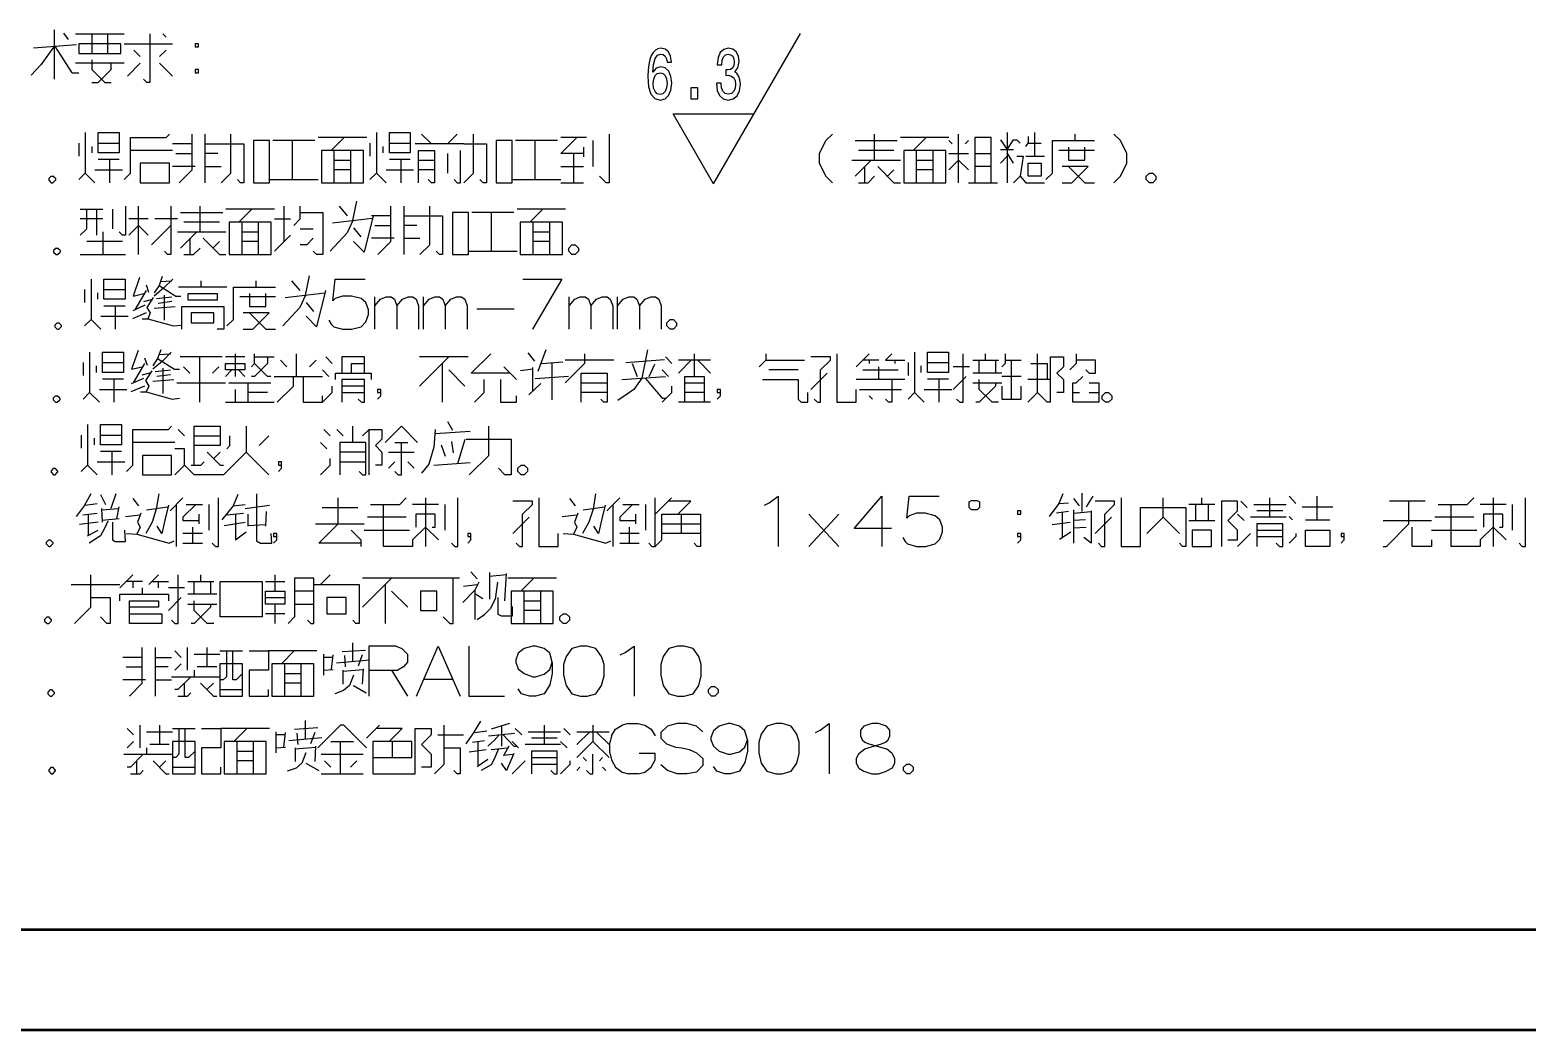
# Model space of a CAD drawing. Extents: x 0 to 1189, y 0 to 841.
# Drawn here: x 77.5 to 226.8, y 0 to 99.8 of the extents above; entities that cross this region are included whole.
import ezdxf

# ---------------------------------------------------------------- set-up
doc = ezdxf.new("R2010")
doc.units = 0

msp = doc.modelspace()

# ---------------------------------------------------------------- linework, layer by layer
at = {"color": 7, "lineweight": 25}
for p, q in [((145.69, 84.4), (154.35, 99.4)), ((145.69, 84.4), (141.65, 91.4)), ((141.65, 91.4), (149.74, 91.4))]:
    msp.add_line(p, q, dxfattribs=at)
at = {"color": 7, "lineweight": 50}
for p, q in [((1179, 10), (30, 10)), ((1189, 0), (0, 0))]:
    msp.add_line(p, q, dxfattribs=at)
at = {"color": 7, "lineweight": 25}
for points in [[(79.97, 94.85), (79.97, 97.27), (79.97, 99.77)], [(80.86, 99.44), (81.34, 98.8)], [(82.07, 99.36), (86.9, 99.36)], [(83.68, 99.36), (83.68, 97.43)], [(85.29, 97.43), (85.29, 99.36)], [(89.49, 99.36), (89.49, 94.52), (89.16, 94.52), (88.84, 94.85)], [(91.1, 99.04), (90.78, 99.36)], [(77.87, 97.99), (82.15, 98.31)], [(79.89, 98.07), (78.6, 96.3)], [(81.74, 95.49), (80.05, 98.07)], [(86.9, 98.39), (91.74, 98.39)], [(88.52, 97.1), (87.87, 97.75)], [(91.1, 97.75), (90.45, 97.1)], [(78.6, 96.3), (77.63, 95.25)], [(86.9, 96.46), (82.07, 96.46)], [(83.68, 96.78), (83.68, 95.81), (84.97, 94.52), (85.61, 94.52)], [(83.68, 94.52), (84.32, 94.52), (85.61, 95.81), (85.61, 96.46)], [(87.23, 95.17), (88.52, 96.46)], [(90.45, 96.46), (91.74, 95.17)], [(81.74, 95.49), (82.39, 95.49)], [(82.39, 88.48), (82.39, 87.18)], [(83.03, 89.52), (83.03, 85.49), (84, 84.52)], [(83.68, 88.15), (83.68, 87.51)], [(84.32, 88.48), (86.42, 88.48)], [(86.9, 84.85), (87.55, 85.49), (87.55, 89.04), (91.1, 89.04), (91.42, 89.36)], [(93.68, 88.39), (91.74, 88.39)], [(92.39, 84.52), (93.68, 85.81), (93.68, 89.36)], [(94.97, 89.36), (94.97, 84.52)], [(94.97, 88.39), (96.58, 88.39)], [(96.58, 84.52), (97.55, 85.49), (97.55, 89.36)], [(96.58, 88.39), (98.84, 88.39), (98.84, 84.52), (98.52, 84.52), (98.2, 84.85)], [(105.94, 88.72), (101.74, 88.72)], [(103.68, 88.72), (103.68, 84.85)], [(111.1, 89.04), (106.26, 89.04)], [(107.55, 87.75), (108.84, 89.04)], [(111.42, 88.48), (111.42, 87.18)], [(112.07, 89.52), (112.07, 85.49), (113.03, 84.52)], [(112.71, 88.15), (112.71, 87.51)], [(113.36, 88.48), (115.45, 88.48)], [(120.78, 88.39), (115.94, 88.39)], [(116.58, 89.36), (117.55, 88.39)], [(120.13, 89.36), (119.16, 88.39)], [(120.78, 84.52), (121.74, 85.49), (121.74, 89.36)], [(120.78, 88.39), (123.03, 88.39), (123.03, 84.52), (122.71, 84.52), (122.39, 84.85)], [(130.13, 88.72), (125.94, 88.72)], [(127.87, 88.72), (127.87, 84.85)], [(132.71, 87.43), (130.45, 87.43), (132.07, 89.04)], [(133.03, 89.04), (130.45, 89.04)], [(133.68, 86.14), (133.68, 88.72)], [(135.29, 89.36), (135.29, 84.52), (134.97, 84.52), (134.32, 85.17)], [(157.55, 84.52), (156.9, 85.17), (156.26, 86.46), (156.26, 87.43), (156.9, 88.72), (157.55, 89.36)], [(159.81, 88.72), (164, 88.72)], [(161.74, 86.78), (161.74, 89.36)], [(169.16, 89.04), (164.32, 89.04)], [(165.61, 87.75), (166.9, 89.04)], [(169.49, 88.39), (169.16, 88.72)], [(170.13, 84.52), (170.13, 89.36)], [(170.78, 88.39), (171.1, 88.72)], [(173.36, 84.52), (173.36, 89.04), (171.74, 89.04), (171.74, 84.52)], [(174.32, 88.8), (174.97, 87.83), (175.61, 88.8), (175.94, 88.8), (176.26, 88.48)], [(174.97, 89.52), (174.97, 84.52)], [(176.82, 88.15), (177.07, 88.48)], [(177.07, 89.12), (177.07, 88.48), (178.36, 88.48)], [(177.71, 89.52), (177.71, 87.18)], [(178.84, 84.85), (179.49, 85.49), (179.49, 88.72), (183.68, 88.72)], [(181.74, 88.72), (181.74, 89.36)], [(185.61, 84.52), (186.26, 85.17), (186.9, 86.46), (186.9, 87.43), (186.26, 88.72), (185.61, 89.36)], [(84.32, 86.86), (86.42, 86.86)], [(85.45, 86.86), (85.45, 84.52)], [(91.74, 87.75), (87.55, 87.75)], [(92.07, 87.43), (93.68, 87.43)], [(96.26, 87.43), (94.97, 87.43)], [(107.87, 84.52), (107.87, 87.75)], [(107.87, 86.78), (109.49, 86.78)], [(109.49, 87.75), (109.49, 84.52)], [(113.36, 86.86), (115.45, 86.86)], [(114.49, 86.86), (114.49, 84.52)], [(116.26, 84.52), (116.26, 87.75), (117.87, 87.75), (117.87, 84.52), (117.55, 84.52), (117.23, 84.85)], [(116.26, 86.78), (117.87, 86.78)], [(119.16, 87.43), (119.16, 85.49)], [(119.81, 84.85), (120.13, 84.52), (120.45, 84.52), (120.45, 87.75)], [(131.74, 84.52), (131.74, 87.43)], [(132.71, 88.07), (132.71, 87.1)], [(159.49, 86.78), (164.32, 86.78)], [(161.42, 86.78), (159.81, 85.17)], [(163.68, 87.75), (160.13, 87.75)], [(165.94, 84.52), (165.94, 87.75)], [(165.94, 86.78), (167.55, 86.78)], [(167.55, 87.75), (167.55, 84.52)], [(169.16, 87.43), (171.1, 87.43)], [(171.1, 85.81), (170.13, 86.78), (169.16, 85.81)], [(171.74, 87.43), (173.36, 87.43)], [(174.32, 87.83), (174.97, 87.83), (175.61, 87.83)], [(174.32, 86.46), (174.97, 87.18)], [(175.61, 86.46), (174.97, 87.51)], [(175.94, 87.18), (176.58, 87.18), (176.26, 85.17), (176.82, 84.52), (178.68, 84.52)], [(176.82, 87.18), (178.68, 87.18)], [(183.68, 87.75), (180.13, 87.75)], [(181.1, 88.07), (181.1, 86.78), (182.71, 86.78), (182.71, 88.07)], [(79.65, 85.17), (79.4, 84.93)], [(79.65, 85.17), (79.81, 85.17)], [(80.05, 84.93), (79.81, 85.17)], [(83.03, 85.49), (82.39, 84.85)], [(84, 85.81), (86.74, 85.81)], [(94, 86.14), (91.74, 86.14)], [(94.97, 86.14), (96.58, 86.14)], [(109.49, 85.81), (107.87, 85.81)], [(112.07, 85.49), (111.42, 84.85)], [(113.03, 85.81), (115.78, 85.81)], [(117.87, 85.81), (116.26, 85.81)], [(130.45, 86.14), (132.71, 86.14)], [(160.13, 84.52), (161.1, 84.52), (161.74, 85.17)], [(160.78, 84.52), (160.78, 86.14)], [(162.07, 86.14), (163.68, 84.52), (164.32, 84.52)], [(163.68, 85.81), (163.03, 85.17)], [(167.55, 85.81), (165.94, 85.81)], [(173.36, 86.14), (171.74, 86.14)], [(176.26, 85.17), (175.61, 84.52)], [(180.45, 84.52), (181.42, 84.52), (183.03, 86.14), (180.45, 86.14)], [(181.1, 86.14), (182.71, 84.52), (183.68, 84.52)], [(79.4, 84.93), (79.4, 84.77)], [(79.4, 84.77), (79.65, 84.52)], [(79.65, 84.52), (79.81, 84.52)], [(79.81, 84.52), (80.05, 84.77)], [(80.05, 84.93), (80.05, 84.77)], [(101.42, 84.85), (106.26, 84.85)], [(125.61, 84.85), (130.45, 84.85)], [(130.45, 84.52), (132.71, 84.52)], [(171.1, 84.52), (174, 84.52)], [(87.06, 82.2), (87.06, 79.3), (86.74, 79.3), (86.41, 79.62)], [(88.35, 77.36), (88.35, 82.2)], [(91.57, 82.2), (91.57, 77.36), (91.25, 77.36), (90.93, 77.69)], [(94.48, 79.62), (94.48, 82.2)], [(102.86, 78.65), (102.86, 82.2)], [(103.83, 80.27), (104.48, 80.91), (104.48, 82.2)], [(108.35, 82.2), (109.16, 81.23)], [(109.72, 80.75), (110.12, 82.69)], [(112.22, 77.36), (113.51, 78.65), (113.51, 82.2)], [(114.8, 82.2), (114.8, 77.36)], [(116.41, 77.36), (117.38, 78.33), (117.38, 82.2)], [(82.54, 79.3), (83.19, 79.94), (83.19, 81.88)], [(82.54, 81.88), (84.8, 81.88)], [(84.8, 80.91), (82.54, 80.91)], [(84.16, 81.88), (84.16, 79.3)], [(85.77, 79.94), (85.77, 81.88)], [(89.32, 80.91), (87.38, 80.91)], [(92.22, 80.91), (89.96, 80.91)], [(92.54, 81.56), (96.74, 81.56)], [(101.9, 81.88), (97.06, 81.88)], [(98.35, 80.59), (99.64, 81.88)], [(101.9, 80.91), (103.51, 80.91)], [(104.48, 81.56), (106.74, 81.56), (106.74, 77.36), (106.09, 77.36), (105.77, 77.69)], [(107.7, 80.51), (111.66, 80.99)], [(109.72, 80.75), (109.16, 79.54)], [(111.74, 81.23), (110.85, 77.61), (109.8, 78.65)], [(113.51, 81.23), (111.57, 81.23)], [(114.8, 81.23), (116.41, 81.23)], [(116.41, 81.23), (118.67, 81.23), (118.67, 77.36), (118.35, 77.36), (118.03, 77.69)], [(125.77, 81.56), (121.57, 81.56)], [(123.51, 81.56), (123.51, 77.69)], [(130.93, 81.88), (126.09, 81.88)], [(127.38, 80.59), (128.67, 81.88)], [(84.8, 79.62), (84.8, 77.36)], [(87.38, 79.3), (88.35, 80.27), (89.32, 79.3)], [(89.64, 78.33), (91.57, 80.27)], [(92.22, 79.62), (97.06, 79.62)], [(94.16, 79.62), (92.54, 78.01)], [(96.41, 80.59), (92.86, 80.59)], [(98.67, 77.36), (98.67, 80.59)], [(98.67, 79.62), (100.28, 79.62)], [(100.28, 80.59), (100.28, 77.36)], [(101.9, 77.69), (103.51, 79.3)], [(104.48, 79.94), (105.77, 79.94)], [(107.46, 77.69), (109.16, 79.54)], [(109.8, 80.02), (110.53, 79.14)], [(111.9, 80.27), (113.51, 80.27)], [(116.09, 80.27), (114.8, 80.27)], [(127.7, 77.36), (127.7, 80.59)], [(127.7, 79.62), (129.32, 79.62)], [(129.32, 80.59), (129.32, 77.36)], [(80.12, 78.01), (79.88, 77.77)], [(79.88, 77.77), (79.88, 77.61)], [(80.12, 78.01), (80.28, 78.01)], [(80.53, 77.77), (80.28, 78.01)], [(80.53, 77.77), (80.53, 77.61)], [(86.74, 78.65), (83.19, 78.65)], [(92.86, 77.36), (93.83, 77.36), (94.48, 78.01)], [(93.51, 77.36), (93.51, 78.98)], [(94.8, 78.98), (96.41, 77.36), (97.06, 77.36)], [(96.41, 78.65), (95.77, 78.01)], [(100.28, 78.65), (98.67, 78.65)], [(105.77, 78.98), (105.12, 78.33), (104.48, 78.33)], [(113.83, 78.98), (111.57, 78.98)], [(114.8, 78.98), (116.41, 78.98)], [(121.25, 77.69), (126.09, 77.69)], [(129.32, 78.65), (127.7, 78.65)], [(79.88, 77.61), (80.12, 77.36)], [(80.12, 77.36), (80.28, 77.36)], [(80.28, 77.36), (80.53, 77.61)], [(82.54, 77.36), (87.06, 77.36)], [(83.61, 74.91), (83.61, 70.88), (84.58, 69.91)], [(88.45, 75.07), (87.81, 73.22), (88.86, 73.46)], [(90.71, 75.16), (90.39, 74.27), (89.9, 73.54)], [(91.76, 74.91), (90.87, 74.03), (89.9, 73.22)], [(90.55, 74.67), (91.68, 74.75)], [(94.58, 74.11), (94.58, 74.75)], [(100.07, 74.11), (100.07, 74.75)], [(103.61, 74.75), (104.42, 73.78)], [(104.99, 73.3), (105.39, 75.24)], [(107.32, 70.8), (107.57, 70.4), (107.81, 70.16), (108.7, 69.91), (109.58, 69.91), (110.55, 70.16), (111.03, 70.64), (111.28, 71.37), (111.28, 71.85), (111.03, 72.57), (110.55, 72.98), (109.58, 73.22), (108.7, 73.22), (107.97, 72.98), (107.73, 72.74), (107.97, 74.91), (110.95, 74.91)], [(126.68, 74.91), (130.55, 74.91), (127.65, 69.91)], [(82.97, 73.87), (82.97, 72.57)], [(84.26, 73.54), (84.26, 72.9)], [(84.9, 73.87), (87, 73.87)], [(89.1, 73.78), (87.97, 71.85)], [(89.1, 74.35), (89.34, 73.62)], [(90.39, 74.27), (92.08, 73.22), (92.57, 73.22)], [(90.95, 70.8), (90.95, 73.3)], [(97.16, 74.11), (92.32, 74.11)], [(97.16, 70.24), (97.81, 70.88), (97.81, 74.11), (102, 74.11)], [(99.42, 73.46), (99.42, 72.17), (101.03, 72.17), (101.03, 73.46)], [(102.97, 73.06), (106.92, 73.54)], [(104.99, 73.3), (104.42, 72.09)], [(107, 73.78), (106.11, 70.16), (105.07, 71.2)], [(84.9, 72.25), (87, 72.25)], [(86.03, 72.25), (86.03, 69.91)], [(87.81, 71.77), (89.02, 72.33)], [(88.86, 72.66), (89.74, 72.9)], [(89.82, 73.06), (89.18, 72.09), (89.5, 71.53), (89.26, 70.96)], [(89.9, 72.01), (92, 72.17)], [(90.15, 72.98), (91.68, 73.14)], [(91.68, 72.66), (90.31, 72.49)], [(92.65, 69.91), (92.65, 72.17), (96.84, 72.17), (96.84, 69.91), (96.2, 69.91)], [(102, 73.14), (98.45, 73.14)], [(102.73, 70.24), (104.42, 72.09)], [(105.07, 72.57), (105.79, 71.69)], [(111.92, 69.91), (111.92, 73.14)], [(111.92, 72.25), (112.49, 72.9), (113.05, 73.14), (113.53, 73.14), (113.86, 72.9), (114.1, 72.25), (114.66, 72.9), (115.23, 73.14), (115.71, 73.14), (116.03, 72.9), (116.28, 72.25)], [(114.1, 72.25), (114.1, 69.91)], [(116.28, 72.25), (116.28, 69.91)], [(116.76, 69.91), (116.76, 73.14)], [(116.76, 72.25), (117.32, 72.9), (117.89, 73.14), (118.37, 73.14), (118.7, 72.9), (118.94, 72.25), (119.5, 72.9), (120.07, 73.14), (120.55, 73.14), (120.87, 72.9), (121.11, 72.25)], [(118.94, 72.25), (118.94, 69.91)], [(121.11, 72.25), (121.11, 69.91)], [(122.08, 71.93), (125.79, 71.93)], [(131.28, 69.91), (131.28, 73.14)], [(131.28, 72.25), (131.84, 72.9), (132.4, 73.14), (132.89, 73.14), (133.21, 72.9), (133.45, 72.25), (134.02, 72.9), (134.58, 73.14), (135.07, 73.14), (135.39, 72.9), (135.63, 72.25)], [(133.45, 72.25), (133.45, 69.91)], [(135.63, 72.25), (135.63, 69.91)], [(136.11, 69.91), (136.11, 73.14)], [(136.11, 72.25), (136.68, 72.9), (137.24, 73.14), (137.73, 73.14), (138.05, 72.9), (138.29, 72.25), (138.86, 72.9), (139.42, 73.14), (139.9, 73.14), (140.23, 72.9), (140.47, 72.25)], [(138.29, 72.25), (138.29, 69.91)], [(140.47, 72.25), (140.47, 69.91)], [(80.23, 70.56), (79.99, 70.32)], [(79.99, 70.32), (79.99, 70.16)], [(80.23, 70.56), (80.39, 70.56)], [(80.63, 70.32), (80.39, 70.56)], [(80.63, 70.32), (80.63, 70.16)], [(83.61, 70.88), (82.97, 70.24)], [(84.58, 71.2), (87.32, 71.2)], [(89.1, 71.53), (87.73, 70.96)], [(88.7, 70.96), (89.26, 70.96), (91.84, 70.24)], [(91.84, 70.24), (92.57, 70.32)], [(98.78, 69.91), (99.74, 69.91), (101.36, 71.53), (98.78, 71.53)], [(99.42, 71.53), (101.03, 69.91), (102, 69.91)], [(79.99, 70.16), (80.23, 69.91)], [(80.23, 69.91), (80.39, 69.91)], [(80.39, 69.91), (80.63, 70.16)], [(83.47, 67.62), (83.47, 63.59), (84.44, 62.62)], [(88.31, 67.79), (87.66, 65.93), (88.71, 66.17)], [(90.57, 67.87), (90.24, 66.98), (89.76, 66.25)], [(91.61, 67.62), (90.73, 66.74), (89.76, 65.93)], [(90.4, 67.38), (91.53, 67.46)], [(97.99, 67.46), (97.99, 65.2)], [(101.53, 65.2), (101.21, 65.2), (99.92, 66.5), (99.92, 67.46)], [(104.11, 65.2), (104.11, 67.46)], [(125.4, 65.53), (121.53, 65.53), (123.47, 67.46)], [(127.18, 67.54), (127.82, 66.74)], [(128.95, 67.87), (128.15, 65.69)], [(132.82, 67.46), (132.82, 66.5), (130.89, 64.56)], [(139.11, 67.87), (138.55, 65.04), (137.74, 63.91), (136.13, 62.79)], [(143.79, 65.2), (143.79, 67.46)], [(150.89, 67.46), (150.89, 66.82), (154.76, 66.82)], [(157.99, 67.46), (157.99, 62.62), (159.92, 62.62), (159.92, 63.91)], [(161.21, 67.46), (159.92, 66.17)], [(163.47, 67.46), (162.82, 66.82), (164.76, 66.82)], [(165.73, 67.62), (165.73, 63.59), (166.7, 62.62)], [(169.92, 62.95), (170.24, 62.62), (170.57, 62.62), (170.57, 67.46)], [(172.82, 66.82), (172.82, 67.46)], [(174.76, 67.46), (174.76, 66.5), (174.44, 66.17)], [(179.28, 62.62), (178.95, 62.62), (177.99, 63.59), (177.99, 67.46)], [(181.86, 67.46), (181.86, 66.5), (181.21, 65.85)], [(82.82, 66.58), (82.82, 65.29)], [(84.11, 66.25), (84.11, 65.61)], [(84.76, 66.58), (86.86, 66.58)], [(88.95, 66.5), (87.82, 64.56)], [(88.95, 67.06), (89.2, 66.33)], [(89.68, 65.77), (89.03, 64.8), (89.36, 64.24), (89.11, 63.67)], [(90, 65.69), (91.53, 65.85)], [(90.24, 66.98), (91.94, 65.93), (92.42, 65.93)], [(90.81, 63.51), (90.81, 66.01)], [(96.7, 67.14), (92.5, 67.14)], [(92.82, 66.17), (93.47, 65.53)], [(94.44, 67.14), (94.44, 62.62)], [(95.73, 65.53), (96.37, 66.17)], [(98.95, 67.14), (97.02, 67.14)], [(97.66, 65.85), (97.02, 65.2)], [(98.95, 65.2), (98.31, 65.85)], [(101.21, 67.14), (101.21, 66.5), (99.92, 65.2), (99.6, 65.2)], [(99.6, 66.17), (99.92, 66.5)], [(99.92, 67.14), (101.86, 67.14)], [(103.15, 66.17), (102.5, 66.82)], [(105.4, 66.17), (106.05, 66.82)], [(107.34, 65.2), (106.7, 65.85)], [(107.66, 66.5), (107.02, 67.14)], [(110.89, 65.53), (110.89, 67.14), (108.63, 67.14), (108.63, 65.53)], [(109.6, 65.53), (109.6, 66.5), (110.89, 66.5)], [(116.37, 64.24), (119.28, 67.14)], [(121.21, 67.14), (116.37, 67.14)], [(118.63, 66.5), (118.63, 62.62)], [(120.89, 64.24), (119.28, 65.85)], [(126.05, 64.88), (124.76, 66.17)], [(127.66, 65.93), (126.45, 65.77)], [(127.66, 63.75), (127.66, 66.09)], [(128.55, 66.5), (130.65, 66.66)], [(129.6, 62.87), (129.6, 64.64), (129.6, 66.5)], [(135.73, 66.82), (130.89, 66.82)], [(136.94, 66.58), (140.81, 66.9)], [(137.58, 66.5), (138.07, 65.2)], [(139.28, 65.2), (139.84, 66.41)], [(141.21, 65.2), (140.57, 65.85)], [(141.53, 66.5), (140.89, 67.14)], [(142.18, 65.53), (143.47, 66.82)], [(145.4, 66.82), (142.18, 66.82)], [(144.11, 66.82), (145.4, 65.53)], [(150.89, 66.82), (150.24, 66.17)], [(154.11, 65.85), (151.21, 65.85)], [(155.73, 62.95), (156.05, 62.62), (156.37, 62.62), (156.37, 65.85), (157.34, 66.82), (157.34, 67.14), (155.4, 67.14)], [(162.18, 66.82), (160.57, 66.82)], [(160.57, 65.85), (164.11, 65.85)], [(161.21, 66.82), (161.21, 66.5)], [(162.18, 64.88), (162.18, 66.17)], [(163.79, 66.5), (163.79, 66.82)], [(165.08, 66.58), (165.08, 65.29)], [(166.37, 66.25), (166.37, 65.61)], [(167.02, 66.58), (169.11, 66.58)], [(171.21, 66.17), (169.6, 66.17)], [(171.53, 66.82), (174.11, 66.82)], [(172.18, 65.53), (172.18, 66.82)], [(173.79, 66.82), (173.79, 65.53)], [(174.76, 66.82), (176.37, 66.82)], [(175.4, 62.95), (175.4, 66.82)], [(177.34, 66.5), (178.95, 66.5), (178.95, 64.88)], [(179.28, 62.62), (179.28, 67.14), (180.57, 67.14), (180.57, 66.17), (179.92, 65.53), (180.57, 64.88), (180.57, 63.59), (179.92, 63.59)], [(182.82, 65.85), (183.15, 65.53), (183.79, 65.53), (183.79, 66.82), (181.86, 66.82)], [(84.76, 64.96), (86.86, 64.96)], [(85.89, 64.96), (85.89, 62.62)], [(88.95, 64.24), (87.58, 63.67)], [(87.66, 64.48), (88.87, 65.04)], [(88.71, 65.37), (89.6, 65.61)], [(89.76, 64.72), (91.86, 64.88)], [(91.53, 65.37), (90.16, 65.2)], [(92.18, 64.56), (97.02, 64.56)], [(97.34, 64.56), (101.53, 64.56)], [(99.28, 62.62), (99.28, 64.56)], [(101.86, 65.2), (106.7, 65.2)], [(102.18, 62.62), (103.79, 64.24), (103.79, 65.2)], [(104.76, 65.2), (104.76, 62.62), (106.7, 62.62), (106.7, 63.27)], [(106.7, 62.62), (107.66, 63.59), (107.66, 64.24)], [(107.99, 64.88), (107.99, 65.53), (111.53, 65.53), (111.53, 64.88)], [(110.24, 62.95), (110.57, 62.62), (110.89, 62.62), (110.89, 64.88), (108.63, 64.88), (108.63, 62.62)], [(110.89, 64.24), (108.63, 64.24)], [(121.86, 62.62), (122.82, 63.59), (122.82, 64.88)], [(124.44, 64.88), (124.44, 62.62), (126.05, 62.62), (126.05, 63.27)], [(128.47, 64.48), (127.26, 63.35)], [(131.21, 65.2), (127.9, 64.96)], [(132.5, 62.62), (132.5, 65.53), (135.08, 65.53), (135.08, 62.62), (134.76, 62.62), (134.44, 62.95)], [(132.5, 64.56), (135.08, 64.56)], [(136.53, 64.88), (140.89, 65.2)], [(138.87, 65.04), (140.57, 63.03), (140.97, 63.03)], [(140.57, 62.62), (141.53, 63.59), (141.53, 64.24)], [(142.82, 62.62), (142.82, 65.2), (144.76, 65.2), (144.76, 62.62)], [(142.82, 64.56), (144.76, 64.56)], [(150.57, 64.88), (154.11, 64.88), (154.11, 62.95), (154.44, 62.62), (155.08, 62.62), (155.08, 63.59)], [(157.02, 65.53), (155.4, 63.91)], [(164.76, 64.88), (159.92, 64.88)], [(163.47, 64.88), (163.47, 62.62), (163.15, 62.62), (162.82, 62.95)], [(167.02, 64.96), (169.11, 64.96)], [(168.15, 64.96), (168.15, 62.62)], [(170.89, 65.2), (169.6, 63.91)], [(174.44, 65.53), (171.53, 65.53)], [(171.53, 64.56), (174.44, 64.56)], [(173.79, 64.56), (173.79, 64.24), (172.18, 62.62), (171.86, 62.62)], [(174.11, 62.62), (173.47, 62.62), (172.18, 63.91), (172.18, 64.88)], [(176.37, 65.2), (174.44, 65.2)], [(174.44, 64.24), (174.44, 62.95), (176.37, 62.95), (176.37, 64.24)], [(179.28, 64.88), (177.02, 64.88)], [(183.15, 64.56), (184.11, 64.56), (184.11, 62.62), (181.53, 62.62), (181.53, 64.56), (181.86, 64.56), (182.5, 65.2)], [(80.08, 63.27), (79.84, 63.03)], [(79.84, 63.03), (79.84, 62.87)], [(79.84, 62.87), (80.08, 62.62)], [(80.08, 63.27), (80.24, 63.27)], [(80.49, 63.03), (80.24, 63.27)], [(80.24, 62.62), (80.49, 62.87)], [(80.49, 63.03), (80.49, 62.87)], [(83.47, 63.59), (82.82, 62.95)], [(84.44, 63.91), (87.18, 63.91)], [(88.55, 63.67), (89.11, 63.67), (91.7, 62.95)], [(91.7, 62.95), (92.42, 63.03)], [(97.99, 63.91), (97.99, 62.62)], [(101.21, 63.59), (99.28, 63.59)], [(108.63, 63.59), (110.89, 63.59)], [(112.18, 62.95), (112.5, 63.27), (112.5, 63.91), (112.18, 63.91), (112.18, 63.59), (112.5, 63.59)], [(135.08, 63.59), (132.5, 63.59)], [(144.76, 63.59), (142.82, 63.59)], [(146.05, 62.95), (146.37, 63.27), (146.37, 63.91), (146.05, 63.91), (146.05, 63.59), (146.37, 63.59)], [(160.24, 63.91), (164.44, 63.91)], [(161.53, 62.95), (161.21, 63.27)], [(165.73, 63.59), (165.08, 62.95)], [(166.7, 63.91), (169.44, 63.91)], [(177.99, 63.59), (177.02, 62.62)], [(181.53, 63.59), (182.18, 63.59)], [(183.15, 63.59), (184.11, 63.59)], [(80.08, 62.62), (80.24, 62.62)], [(97.02, 62.62), (101.86, 62.62)], [(145.4, 62.62), (142.18, 62.62)], [(83.27, 60.4), (83.27, 56.36), (84.23, 55.4)], [(87.14, 55.72), (87.78, 56.36), (87.78, 59.91), (91.33, 59.91), (91.65, 60.23)], [(92.94, 59.27), (92.3, 59.91)], [(93.91, 56.36), (93.91, 60.23), (96.49, 60.23), (96.49, 58.3), (93.91, 58.3)], [(99.07, 60.23), (99.07, 57.65), (101.33, 55.4)], [(107.46, 59.27), (106.81, 59.91)], [(108.11, 59.91), (108.75, 59.27)], [(109.72, 58.62), (109.72, 60.23)], [(110.69, 59.27), (111.33, 59.91)], [(111.33, 55.4), (111.33, 59.91), (112.62, 59.91), (112.62, 58.94), (111.98, 58.3), (112.62, 57.65), (112.62, 56.36), (111.98, 56.36)], [(116.17, 58.62), (114.56, 60.23), (112.94, 58.62)], [(117.94, 59.91), (117.78, 58.14)], [(117.94, 59.51), (121.41, 59.75)], [(119.15, 60.72), (119.64, 59.83)], [(121.33, 55.4), (123.27, 57.33), (123.27, 60.23)], [(82.62, 59.35), (82.62, 58.06)], [(83.91, 59.03), (83.91, 58.38)], [(84.56, 59.35), (86.65, 59.35)], [(91.98, 58.62), (87.78, 58.62)], [(93.91, 59.27), (96.49, 59.27)], [(97.14, 57.98), (97.46, 58.3), (97.46, 59.27)], [(100.36, 58.3), (101.33, 59.27)], [(107.14, 57.98), (106.49, 58.62)], [(110.36, 55.72), (110.69, 55.4), (111.01, 55.4), (111.01, 58.62), (108.43, 58.62), (108.43, 55.4)], [(113.91, 55.72), (114.23, 55.4), (114.56, 55.4), (114.56, 58.62)], [(113.91, 58.62), (115.2, 58.62)], [(118.51, 58.38), (118.91, 57.25)], [(119.56, 58.7), (119.72, 57.57)], [(120.2, 56.53), (120.93, 58.94)], [(121.01, 58.94), (125.52, 58.94), (125.52, 55.4), (124.88, 55.4), (124.23, 56.04)], [(84.56, 57.73), (86.65, 57.73)], [(85.69, 57.73), (85.69, 55.4)], [(96.81, 55.4), (93.91, 55.4), (92.94, 56.36), (92.94, 57.98), (91.98, 57.98)], [(95.2, 57.65), (96.49, 56.36), (96.81, 56.36)], [(96.49, 57.65), (95.85, 57.01)], [(96.81, 55.4), (99.07, 57.65)], [(106.49, 55.4), (107.46, 56.36), (107.46, 57.01)], [(111.01, 57.65), (108.43, 57.65)], [(113.27, 57.65), (115.85, 57.65)], [(117.78, 58.14), (117.3, 56.44)], [(79.88, 56.04), (79.64, 55.8)], [(79.64, 55.8), (79.64, 55.64)], [(79.64, 55.64), (79.88, 55.4)], [(79.88, 56.04), (80.04, 56.04)], [(79.88, 55.4), (80.04, 55.4)], [(80.28, 55.8), (80.04, 56.04)], [(80.04, 55.4), (80.28, 55.64)], [(80.28, 55.8), (80.28, 55.64)], [(83.27, 56.36), (82.62, 55.72)], [(84.23, 56.69), (86.98, 56.69)], [(91.98, 55.4), (92.94, 56.36)], [(93.59, 56.36), (94.56, 56.36), (94.88, 56.69)], [(102.3, 55.72), (102.62, 56.04), (102.62, 56.69), (102.3, 56.69), (102.3, 56.36), (102.62, 56.36)], [(108.43, 56.69), (111.01, 56.69)], [(113.27, 56.04), (113.91, 56.69)], [(115.2, 56.69), (115.85, 56.04)], [(117.3, 56.44), (116.57, 55.56)], [(117.78, 56.36), (121.41, 56.61)], [(82.94, 52.28), (82.14, 51.23)], [(83.59, 53.49), (82.94, 52.28)], [(83.02, 52.36), (84.23, 52.52)], [(84.55, 53.41), (85.04, 52.44)], [(86.09, 53.49), (85.6, 52.04)], [(87.78, 53.01), (88.35, 52.28)], [(90.36, 53.49), (90.12, 51.96), (89.72, 50.67), (89.07, 49.54)], [(91.33, 52.36), (91.01, 50.99), (90.68, 49.54), (90.2, 50.26)], [(91.49, 51.8), (92.78, 53.09)], [(92.14, 48.25), (92.14, 52.44)], [(94.07, 52.44), (92.78, 51.15), (92.78, 50.83), (94.39, 50.83)], [(93.1, 52.44), (94.72, 52.44)], [(95.36, 52.44), (95.36, 49.86)], [(95.68, 48.57), (96.01, 48.25), (96.33, 48.25), (96.33, 53.09)], [(97.78, 52.28), (96.65, 50.91)], [(98.26, 53.41), (97.78, 52.28)], [(97.78, 52.28), (98.99, 52.44)], [(98.99, 52.04), (101.41, 52.36)], [(100.12, 53.49), (100.12, 51.15), (100.12, 48.81)], [(110.52, 48.57), (106.33, 48.57), (108.26, 50.51), (108.26, 53.09)], [(111.49, 52.44), (114.39, 52.44), (115.04, 53.09)], [(115.68, 48.89), (115.68, 48.25), (112.78, 48.25), (112.78, 52.44)], [(118.26, 52.44), (115.68, 52.44)], [(116.97, 53.09), (116.97, 48.25)], [(118.91, 49.86), (118.91, 52.44)], [(119.55, 48.57), (119.88, 48.25), (120.2, 48.25), (120.2, 53.09)], [(126.01, 48.57), (126.33, 48.25), (126.65, 48.25), (126.65, 51.47), (127.62, 52.44), (127.62, 52.76), (125.68, 52.76)], [(128.26, 53.09), (128.26, 48.25), (130.2, 48.25), (130.2, 49.54)], [(131.33, 53.01), (131.89, 52.28)], [(133.91, 53.49), (133.67, 51.96), (133.26, 50.67), (132.62, 49.54)], [(134.88, 52.36), (134.55, 50.99), (134.23, 49.54), (133.75, 50.26)], [(135.04, 51.8), (136.33, 53.09)], [(135.68, 48.25), (135.68, 52.44)], [(137.62, 52.44), (136.33, 51.15), (136.33, 50.83), (137.94, 50.83)], [(136.65, 52.44), (138.26, 52.44)], [(138.91, 52.44), (138.91, 49.86)], [(139.23, 48.57), (139.55, 48.25), (139.88, 48.25), (139.88, 53.09)], [(141.49, 53.09), (139.88, 51.47)], [(142.14, 51.47), (143.43, 52.76), (141.17, 52.76)], [(150.76, 52.36), (151.25, 52.6)], [(151.25, 52.6), (152.14, 53.25), (152.14, 48.25)], [(163.43, 50.02), (159.72, 50.02), (162.46, 53.25), (162.46, 50.83), (162.46, 48.25)], [(164.55, 49.14), (164.8, 48.73), (165.04, 48.49), (165.93, 48.25), (166.81, 48.25), (167.78, 48.49), (168.26, 48.97), (168.51, 49.7), (168.51, 50.18), (168.26, 50.91), (167.78, 51.31), (166.81, 51.55), (165.93, 51.55), (165.2, 51.31), (164.96, 51.07), (165.2, 53.25), (168.18, 53.25)], [(180.12, 52.52), (179.15, 51.23)], [(180.52, 53.49), (180.12, 52.52)], [(180.12, 52.52), (181.09, 52.6)], [(181.57, 53.01), (182.14, 52.28)], [(182.46, 51.72), (182.46, 53.57)], [(183.51, 53.25), (182.86, 52.2)], [(184.07, 48.57), (184.39, 48.25), (184.72, 48.25), (184.72, 51.47), (185.68, 52.44), (185.68, 52.76), (183.75, 52.76)], [(186.33, 53.09), (186.33, 48.25), (188.26, 48.25), (188.26, 49.54)], [(192.14, 49.54), (190.52, 51.15), (190.52, 53.09)], [(195.68, 52.44), (193.1, 52.44)], [(193.75, 52.44), (193.75, 50.83)], [(194.39, 52.44), (194.39, 53.09)], [(195.04, 50.83), (195.04, 52.44)], [(196.97, 48.89), (197.94, 48.89), (197.94, 49.86), (196.97, 50.83), (197.94, 51.8), (197.94, 52.76), (196.33, 52.76), (196.33, 48.25)], [(198.91, 52.12), (198.26, 52.76)], [(199.55, 52.44), (202.78, 52.44)], [(201.17, 51.15), (201.17, 53.09)], [(203.1, 53.25), (203.75, 52.52)], [(205.85, 53.25), (205.85, 50.91)], [(212.46, 48.25), (212.78, 48.25), (215.04, 50.51), (215.04, 52.76)], [(216.65, 52.76), (213.1, 52.76)], [(217.94, 52.44), (220.85, 52.44), (221.49, 53.09)], [(222.14, 48.89), (222.14, 48.25), (219.23, 48.25), (219.23, 52.44)], [(224.72, 52.44), (222.14, 52.44)], [(223.43, 53.09), (223.43, 48.25)], [(225.36, 49.86), (225.36, 52.44)], [(226.01, 48.57), (226.33, 48.25), (226.65, 48.25), (226.65, 53.09)], [(82.78, 51.39), (84.23, 51.55)], [(83.35, 49.38), (83.35, 51.47)], [(84.64, 52.04), (84.72, 50.67)], [(84.72, 51.88), (86.33, 52.04)], [(86.41, 50.99), (84.72, 50.83)], [(86.17, 50.99), (86.41, 52.2)], [(87.05, 51.23), (88.51, 51.39)], [(88.59, 51.55), (88.26, 50.67), (88.51, 50.18), (88.18, 49.46)], [(89.15, 51.88), (91.25, 52.2)], [(94.39, 50.51), (94.39, 51.47)], [(97.14, 51.39), (98.83, 51.55)], [(98.02, 51.47), (98.02, 48.89)], [(99.23, 51.47), (99.23, 50.26)], [(101.09, 51.72), (101.01, 50.26)], [(106.65, 52.12), (110.2, 52.12)], [(115.04, 51.15), (111.17, 51.15)], [(117.62, 50.18), (117.94, 50.18), (117.94, 51.47), (116.01, 51.47), (116.01, 50.18)], [(127.3, 51.15), (125.68, 49.54)], [(130.6, 51.23), (132.05, 51.39)], [(132.14, 51.55), (131.81, 50.67), (132.05, 50.18), (131.73, 49.46)], [(132.7, 51.88), (134.8, 52.2)], [(137.94, 50.51), (137.94, 51.47)], [(139.88, 48.25), (140.52, 48.89), (140.52, 51.47), (144.39, 51.47), (144.39, 48.25), (144.07, 48.25), (143.75, 48.57)], [(142.46, 51.47), (142.46, 49.54)], [(158.18, 48.25), (155.2, 51.47)], [(155.2, 48.25), (158.18, 51.47)], [(181.09, 51.72), (179.88, 51.55)], [(180.44, 51.64), (180.44, 49.14)], [(181.57, 51.88), (181.57, 48.57)], [(181.57, 51.55), (183.35, 51.72)], [(182.78, 50.91), (181.57, 50.83)], [(183.35, 51.8), (183.35, 48.57)], [(185.36, 51.15), (183.75, 49.54)], [(188.26, 48.25), (188.26, 52.12), (192.78, 52.12), (192.78, 48.25), (192.46, 48.25), (192.14, 48.57)], [(190.52, 51.15), (188.91, 49.54)], [(193.1, 50.83), (195.68, 50.83)], [(198.59, 50.83), (197.94, 51.47)], [(202.78, 51.15), (199.23, 51.15)], [(202.46, 51.8), (199.88, 51.8)], [(203.1, 51.23), (203.43, 50.91)], [(204.39, 52.2), (207.46, 52.2)], [(204.72, 50.91), (207.14, 50.91)], [(212.46, 50.83), (217.3, 50.83)], [(221.49, 51.15), (217.62, 51.15)], [(224.07, 50.18), (224.39, 50.18), (224.39, 51.47), (222.46, 51.47), (222.46, 50.18)], [(84.31, 50.67), (82.46, 50.43)], [(83.26, 49.3), (84.31, 49.86)], [(84.55, 49.3), (83.43, 48.57)], [(84.96, 50.02), (84.55, 49.3)], [(85.28, 50.75), (84.96, 50.02)], [(85.76, 50.67), (85.76, 48.89)], [(87.05, 48.73), (86.97, 49.86)], [(87.14, 49.54), (88.18, 49.46), (91.41, 48.57), (91.89, 48.81)], [(94.72, 49.54), (92.78, 49.54)], [(93.75, 48.57), (93.75, 50.18)], [(96.89, 50.34), (98.99, 50.67)], [(98.02, 48.89), (99.07, 49.7)], [(99.23, 50.34), (101.01, 50.43)], [(101.65, 48.57), (101.57, 49.54)], [(101.81, 48.57), (102.14, 48.89), (102.14, 49.54), (101.81, 49.54), (101.81, 49.22), (102.14, 49.22)], [(106.01, 50.51), (110.85, 50.51)], [(109.55, 49.86), (110.52, 48.89), (110.52, 48.25)], [(110.85, 49.86), (115.36, 49.86)], [(115.68, 48.89), (116.97, 50.18), (118.26, 48.89)], [(121.17, 48.57), (121.49, 48.89), (121.49, 49.54), (121.17, 49.54), (121.17, 49.22), (121.49, 49.22)], [(130.68, 49.54), (131.73, 49.46), (134.96, 48.57), (135.44, 48.81)], [(138.26, 49.54), (136.33, 49.54)], [(137.3, 48.57), (137.3, 50.18)], [(140.52, 50.51), (144.39, 50.51)], [(144.39, 49.54), (140.52, 49.54)], [(176.01, 48.57), (176.33, 48.89), (176.33, 49.54), (176.01, 49.54), (176.01, 49.22), (176.33, 49.22)], [(179.47, 50.43), (181.25, 50.67)], [(180.2, 48.97), (181.33, 49.7)], [(181.57, 50.1), (182.86, 50.18)], [(197.94, 48.25), (199.23, 49.54)], [(201.81, 48.57), (202.14, 48.25), (202.46, 48.25), (202.46, 50.51), (199.88, 50.51), (199.88, 48.25)], [(199.88, 49.86), (202.46, 49.86)], [(203.75, 49.54), (203.75, 49.22), (203.1, 48.57)], [(208.26, 48.57), (208.59, 48.89), (208.59, 49.54), (208.26, 49.54), (208.26, 49.22), (208.59, 49.22)], [(217.3, 48.89), (217.3, 48.25), (215.36, 48.25), (215.36, 50.18)], [(217.3, 49.86), (221.81, 49.86)], [(222.14, 48.89), (223.43, 50.18), (224.72, 48.89)], [(79.39, 48.89), (79.15, 48.65)], [(79.15, 48.65), (79.15, 48.49)], [(79.15, 48.49), (79.39, 48.25)], [(79.39, 48.89), (79.55, 48.89)], [(79.39, 48.25), (79.55, 48.25)], [(79.8, 48.65), (79.55, 48.89)], [(79.55, 48.25), (79.8, 48.49)], [(79.8, 48.65), (79.8, 48.49)], [(85.76, 48.89), (86.01, 48.73)], [(86.01, 48.73), (87.05, 48.73)], [(92.78, 48.57), (94.72, 48.57)], [(100.12, 48.81), (100.52, 48.57)], [(100.52, 48.57), (101.65, 48.57)], [(136.33, 48.57), (138.26, 48.57)], [(183.35, 48.57), (182.62, 49.14)], [(199.88, 49.22), (202.46, 49.22)], [(81.97, 40.56), (83.58, 42.18), (83.58, 45.4)], [(87.77, 45.4), (86.48, 44.11)], [(90.35, 45.4), (89.39, 44.43)], [(91.64, 40.88), (91.97, 40.56), (92.29, 40.56), (92.29, 45.4)], [(94.55, 44.76), (94.55, 45.4)], [(101.97, 43.79), (101.97, 45.4)], [(105.19, 40.88), (105.52, 40.56), (105.84, 40.56), (105.84, 45.08), (103.9, 45.08), (103.9, 41.21), (103.26, 40.56)], [(106.48, 44.43), (107.45, 45.4)], [(110.68, 42.18), (113.58, 45.08)], [(115.52, 45.08), (110.68, 45.08)], [(120.35, 45.08), (115.52, 45.08)], [(118.74, 41.21), (119.39, 40.56), (119.71, 40.56), (119.71, 45.08)], [(121.48, 45.72), (122.13, 45)], [(123.34, 45.64), (123.34, 42.98)], [(125.03, 45.4), (123.34, 45.24)], [(124.87, 42.82), (125.03, 45.56)], [(130.03, 45.08), (125.19, 45.08)], [(126.48, 43.79), (127.77, 45.08)], [(81.64, 44.43), (86.48, 44.43)], [(86.48, 42.82), (86.48, 43.47), (91.32, 43.47), (91.32, 42.82)], [(88.74, 44.76), (87.13, 44.76)], [(87.77, 44.76), (87.77, 44.11)], [(88.74, 43.47), (88.74, 44.11)], [(89.71, 44.76), (91.32, 44.76)], [(90.35, 44.11), (90.35, 44.76)], [(92.93, 44.11), (91.32, 44.11)], [(93.26, 44.76), (95.84, 44.76)], [(96.16, 43.47), (93.26, 43.47)], [(93.9, 43.47), (93.9, 44.76)], [(95.52, 44.76), (95.52, 43.47)], [(101, 44.76), (102.93, 44.76)], [(105.84, 43.79), (103.9, 43.79)], [(105.84, 40.56), (105.84, 44.43), (110.35, 44.43), (110.35, 40.56), (110.03, 40.56), (109.71, 40.88)], [(112.93, 44.43), (112.93, 40.56)], [(115.19, 42.18), (113.58, 43.79)], [(122.29, 44.68), (121.89, 43.87), (120.68, 42.66)], [(120.76, 44.27), (122.13, 44.43)], [(121.89, 43.87), (121.89, 40.97)], [(121.89, 43.55), (122.69, 43.06)], [(124.14, 44.68), (123.9, 42.98)], [(126.81, 40.56), (126.81, 43.79)], [(128.42, 43.79), (128.42, 40.56)], [(83.58, 43.14), (85.52, 43.14), (85.52, 40.56), (85.19, 40.56), (84.55, 41.21)], [(87.45, 41.53), (90.68, 41.53), (90.68, 40.56), (87.45, 40.56), (87.45, 42.82), (90.35, 42.82), (90.35, 42.18), (87.45, 42.18)], [(92.61, 43.14), (91.32, 41.85)], [(93.26, 42.5), (96.16, 42.5)], [(95.52, 42.5), (95.52, 42.18), (93.9, 40.56), (93.58, 40.56)], [(95.84, 40.56), (95.19, 40.56), (93.9, 41.85), (93.9, 42.82)], [(101, 43.14), (102.93, 43.14)], [(101.97, 40.56), (101.97, 42.5)], [(103.9, 42.5), (105.84, 42.5)], [(122.85, 41.45), (123.42, 42.01)], [(123.9, 42.98), (123.42, 42.01)], [(124.22, 41.45), (124.22, 43.14)], [(125.6, 42.26), (125.6, 41.29)], [(126.81, 42.82), (128.42, 42.82)], [(128.42, 41.85), (126.81, 41.85)], [(79.22, 41.21), (78.98, 40.97)], [(78.98, 40.97), (78.98, 40.8)], [(78.98, 40.8), (79.22, 40.56)], [(79.22, 41.21), (79.39, 41.21)], [(79.22, 40.56), (79.39, 40.56)], [(79.63, 40.97), (79.39, 41.21)], [(79.39, 40.56), (79.63, 40.8)], [(79.63, 40.97), (79.63, 40.8)], [(102.93, 41.53), (101, 41.53)], [(122.13, 40.97), (122.85, 41.45)], [(124.55, 41.29), (124.22, 41.45)], [(125.6, 41.29), (124.55, 41.29)], [(87.43, 33.31), (88.72, 34.6), (88.72, 38.15)], [(90.01, 38.15), (90.01, 33.31)], [(92.59, 37.18), (91.95, 37.83)], [(93.24, 35.89), (93.24, 38.15)], [(93.88, 37.51), (96.46, 37.51)], [(95.17, 38.15), (95.17, 36.22)], [(97.11, 37.83), (97.11, 35.25), (96.79, 34.93), (96.46, 34.93)], [(96.46, 37.83), (98.72, 37.83)], [(98.72, 35.57), (98.08, 34.93), (97.76, 34.93), (97.76, 37.83)], [(99.37, 37.83), (101.3, 37.83), (101.3, 35.89), (99.37, 35.89), (99.37, 33.31), (101.3, 33.31), (101.3, 33.96)], [(106.14, 37.83), (101.3, 37.83)], [(102.59, 36.54), (103.88, 37.83)], [(106.79, 37.51), (106.79, 35.41)], [(107.59, 35.97), (107.76, 37.43)], [(108.64, 37.75), (110.98, 37.91)], [(108.88, 37.35), (108.96, 36.22)], [(109.69, 38.64), (109.69, 36.78)], [(110.66, 37.43), (110.26, 36.3)], [(114.05, 38.31), (111.3, 38.31)], [(111.3, 38.31), (111.3, 33.31)], [(114.05, 38.31), (114.61, 38.07), (115.17, 37.51), (115.17, 36.7), (114.77, 36.22), (114.21, 35.89)], [(116.06, 33.31), (118.24, 38.31), (120.42, 33.31)], [(121.3, 38.31), (121.3, 33.31), (124.85, 33.31)], [(129.61, 36.7), (129.37, 37.59), (128.8, 38.07), (127.92, 38.31), (127.67, 38.31), (126.79, 38.07), (126.22, 37.59), (125.98, 36.94), (125.98, 36.7), (126.22, 36.05), (126.79, 35.57), (127.67, 35.25), (127.92, 35.25), (128.8, 35.49), (129.37, 35.97), (129.61, 36.7), (129.61, 35.57), (129.37, 34.44), (128.8, 33.55), (127.92, 33.31), (127.35, 33.31), (126.55, 33.55), (126.22, 34.04)], [(136.38, 37.43), (136.87, 37.67)], [(136.87, 37.67), (137.76, 38.31), (137.76, 33.31)], [(88.72, 37.18), (86.79, 37.18)], [(87.11, 36.22), (88.72, 36.22)], [(90.01, 37.18), (91.63, 37.18)], [(91.3, 36.22), (90.01, 36.22)], [(92.59, 36.54), (91.95, 35.89)], [(93.88, 35.89), (93.88, 35.25)], [(96.14, 36.22), (94.21, 36.22)], [(102.92, 33.31), (102.92, 36.54)], [(104.53, 36.54), (104.53, 33.31)], [(107.67, 37.18), (106.79, 37.18)], [(106.79, 35.89), (107.76, 35.97)], [(108.08, 36.62), (111.38, 36.94)], [(108.72, 35.81), (110.74, 35.97)], [(108.72, 35.89), (108.72, 34.52)], [(110.74, 36.05), (110.66, 34.52)], [(111.3, 35.89), (114.21, 35.89)], [(113.56, 35.89), (115.17, 33.31)], [(89.05, 34.93), (86.79, 34.93)], [(90.01, 34.93), (91.63, 34.93)], [(91.63, 35.25), (96.46, 35.25)], [(93.56, 35.25), (92.27, 33.96), (91.95, 33.96)], [(92.92, 33.31), (92.92, 34.6)], [(94.53, 34.6), (95.82, 33.31), (96.14, 33.31)], [(95.82, 34.6), (95.17, 33.96)], [(102.92, 35.57), (104.53, 35.57)], [(104.53, 34.6), (102.92, 34.6)], [(109.37, 34.36), (108.8, 33.88)], [(109.77, 35.41), (109.37, 34.36)], [(109.77, 34.36), (111.06, 33.64)], [(116.79, 35.01), (119.69, 35.01)], [(79.53, 33.96), (79.29, 33.72)], [(79.29, 33.72), (79.29, 33.55)], [(79.29, 33.55), (79.53, 33.31)], [(79.53, 33.96), (79.69, 33.96)], [(79.53, 33.31), (79.69, 33.31)], [(79.93, 33.72), (79.69, 33.96)], [(79.69, 33.31), (79.93, 33.55)], [(79.93, 33.72), (79.93, 33.55)], [(92.27, 33.31), (93.24, 33.31), (93.56, 33.64)], [(96.46, 33.96), (98.72, 33.96)], [(108.8, 33.88), (107.92, 33.55)], [(87.85, 29.44), (87.21, 30.09)], [(88.5, 28.15), (88.5, 30.41)], [(90.43, 30.41), (90.43, 28.47)], [(92.37, 30.09), (92.37, 27.51), (92.05, 27.18), (91.72, 27.18)], [(91.72, 30.09), (93.98, 30.09)], [(93.98, 27.83), (93.34, 27.18), (93.01, 27.18), (93.01, 30.09)], [(94.63, 30.09), (96.56, 30.09), (96.56, 28.15), (94.63, 28.15), (94.63, 25.57), (96.56, 25.57), (96.56, 26.22)], [(101.4, 30.09), (96.56, 30.09)], [(97.85, 28.8), (99.14, 30.09)], [(103.9, 30.01), (106.24, 30.17)], [(104.95, 30.89), (104.95, 29.04)], [(111.08, 28.15), (108.82, 30.41), (108.5, 30.41), (106.24, 28.15)], [(112.37, 30.41), (111.08, 29.12)], [(113.34, 28.8), (114.63, 30.09), (112.05, 30.09)], [(115.92, 25.57), (115.92, 30.09), (117.53, 30.09), (117.53, 29.44), (116.56, 28.47), (117.53, 27.51), (117.53, 26.22), (116.56, 26.22)], [(117.85, 25.57), (118.82, 26.54), (118.82, 30.41)], [(122.45, 30.81), (121.72, 29.6), (121, 28.55)], [(125.35, 30.57), (123.5, 30.01)], [(124.55, 30.33), (124.55, 28.31)], [(126.56, 29.44), (125.92, 30.09)], [(128.82, 28.47), (128.82, 30.41)], [(131.4, 29.44), (130.76, 30.09)], [(133.66, 30.41), (133.66, 28.8), (135.27, 27.18)], [(135.51, 29.36), (135.92, 30.01)], [(135.92, 30.01), (136.56, 30.41)], [(137.21, 30.57), (136.56, 30.41)], [(137.21, 30.57), (138.18, 30.57)], [(138.18, 30.57), (138.82, 30.41), (139.47, 30.01), (139.87, 29.36)], [(144.63, 29.76), (143.98, 30.33), (143.01, 30.57), (142.05, 30.57), (141.08, 30.33), (140.43, 29.68), (140.43, 29.12), (141, 28.55)], [(149.06, 28.96), (148.82, 29.84), (148.26, 30.33), (147.37, 30.57), (147.13, 30.57), (146.24, 30.33), (145.68, 29.84), (145.43, 29.2), (145.43, 28.96), (145.68, 28.31), (146.24, 27.83), (147.13, 27.51), (147.37, 27.51), (148.26, 27.75), (148.82, 28.23), (149.06, 28.96), (149.06, 27.83), (148.82, 26.7), (148.26, 25.81), (147.37, 25.57), (146.8, 25.57), (146, 25.81), (145.68, 26.3)], [(155.84, 29.68), (156.32, 29.93)], [(156.32, 29.93), (157.21, 30.57), (157.21, 25.57)], [(160.19, 26.14), (159.95, 26.62), (159.95, 27.1), (160.19, 27.59), (160.76, 28.07), (162.45, 28.55), (162.85, 28.72), (163.09, 28.96), (163.26, 29.36), (163.26, 29.93), (162.93, 30.33)], [(160.68, 30.33), (160.35, 29.93), (160.35, 29.36), (160.51, 28.96), (160.76, 28.72), (161.16, 28.55), (162.93, 28.07)], [(162.93, 30.33), (162.13, 30.57), (161.48, 30.57), (160.68, 30.33)], [(87.85, 28.8), (87.21, 28.15)], [(89.14, 29.76), (91.72, 29.76)], [(91.4, 28.47), (89.47, 28.47)], [(98.18, 25.57), (98.18, 28.8)], [(99.79, 28.8), (99.79, 25.57)], [(102.05, 29.76), (102.05, 27.67)], [(102.93, 29.44), (102.05, 29.44)], [(102.85, 28.23), (103.01, 29.68)], [(103.34, 28.88), (106.64, 29.2)], [(104.14, 29.6), (104.22, 28.47)], [(105.92, 29.68), (105.51, 28.55)], [(107.53, 28.8), (109.79, 28.8)], [(108.5, 25.57), (108.5, 28.8)], [(111.72, 27.18), (115.59, 27.18), (115.59, 28.8), (111.72, 28.8), (111.72, 25.57), (115.92, 25.57), (115.92, 26.22)], [(113.66, 27.18), (113.66, 28.8)], [(118.18, 29.44), (120.76, 29.44)], [(121.64, 28.72), (122.85, 28.88)], [(121.89, 29.68), (123.09, 29.84)], [(122.21, 26.46), (122.21, 28.8)], [(124.3, 29.44), (123.82, 28.88), (123.18, 28.31)], [(123.26, 29.36), (125.84, 29.6)], [(124.71, 29.44), (125.76, 28.31), (126.08, 28.31)], [(126.24, 28.15), (125.59, 28.8)], [(130.43, 28.47), (126.89, 28.47)], [(127.21, 29.76), (130.43, 29.76)], [(130.11, 29.12), (127.53, 29.12)], [(131.08, 28.15), (130.43, 28.8)], [(133.34, 29.76), (132.05, 28.47)], [(132.05, 29.76), (135.27, 29.76)], [(132.05, 27.18), (133.66, 28.8)], [(135.27, 28.47), (133.98, 29.76)], [(135.51, 29.36), (135.35, 28.64)], [(135.35, 27.67), (135.35, 28.64)], [(141, 28.55), (141.89, 28.23)], [(86.89, 27.51), (91.72, 27.51)], [(88.82, 27.51), (87.53, 26.22), (87.21, 26.22)], [(89.14, 28.15), (89.14, 27.51)], [(98.18, 27.83), (99.79, 27.83)], [(102.05, 28.15), (103.01, 28.23)], [(103.98, 28.07), (106, 28.23)], [(103.98, 28.15), (103.98, 26.78)], [(105.03, 27.67), (104.63, 26.62)], [(106, 28.31), (105.92, 26.78)], [(106.56, 27.51), (110.76, 27.51)], [(118.82, 28.15), (120.43, 28.15), (120.43, 25.57), (120.11, 25.57), (119.79, 25.89)], [(121.32, 27.75), (123.01, 27.99)], [(122.13, 26.3), (123.18, 27.02)], [(124.22, 27.99), (123.82, 27.02), (123.5, 26.46), (122.53, 25.89)], [(123.5, 27.99), (125.11, 28.15)], [(125.76, 27.59), (125.03, 25.89), (124.55, 26.62)], [(124.71, 27.43), (125.68, 27.51)], [(125.27, 28.31), (124.79, 27.43)], [(129.47, 25.89), (129.79, 25.57), (130.11, 25.57), (130.11, 27.83), (127.53, 27.83), (127.53, 25.57)], [(127.53, 27.18), (130.11, 27.18)], [(133.01, 26.86), (132.69, 27.18)], [(133.01, 25.89), (133.34, 25.57), (133.66, 25.57), (133.66, 27.51)], [(134.63, 27.18), (134.3, 26.86)], [(135.35, 27.67), (135.51, 26.94)], [(135.51, 26.94), (135.92, 26.22)], [(138.18, 25.57), (138.82, 25.73), (139.47, 26.22), (139.87, 26.94)], [(139.87, 26.94), (139.87, 27.59), (138.26, 27.59)], [(141.89, 28.23), (142.53, 28.15)], [(142.53, 28.15), (143.26, 27.99)], [(143.26, 27.99), (143.98, 27.67), (144.63, 27.1)], [(144.63, 27.1), (144.63, 26.38)], [(163.5, 27.59), (162.93, 28.07)], [(163.5, 27.59), (163.74, 27.1), (163.74, 26.62), (163.5, 26.14), (162.93, 25.81)], [(79.63, 26.22), (79.39, 25.97)], [(79.39, 25.97), (79.39, 25.81)], [(79.39, 25.81), (79.63, 25.57)], [(79.63, 26.22), (79.79, 26.22)], [(79.63, 25.57), (79.79, 25.57)], [(80.03, 25.97), (79.79, 26.22)], [(79.79, 25.57), (80.03, 25.81)], [(80.03, 25.97), (80.03, 25.81)], [(87.53, 25.57), (88.5, 25.57), (88.82, 25.89)], [(88.18, 25.57), (88.18, 26.86)], [(89.79, 26.86), (91.08, 25.57), (91.4, 25.57)], [(91.08, 26.86), (90.43, 26.22)], [(91.72, 26.22), (93.98, 26.22)], [(99.79, 26.86), (98.18, 26.86)], [(104.06, 26.14), (103.18, 25.81)], [(104.63, 26.62), (104.06, 26.14)], [(105.03, 26.62), (106.32, 25.89)], [(106.56, 25.57), (110.76, 25.57)], [(107.53, 26.22), (106.89, 26.86)], [(110.11, 26.86), (109.47, 26.22)], [(125.59, 25.57), (126.89, 26.86)], [(127.53, 26.54), (130.11, 26.54)], [(130.43, 25.57), (131.4, 26.54), (131.4, 26.86)], [(132.37, 26.22), (132.05, 25.89)], [(134.63, 26.22), (134.95, 25.89)], [(135.92, 26.22), (136.56, 25.73)], [(136.56, 25.73), (137.21, 25.57)], [(138.18, 25.57), (137.21, 25.57)], [(143.98, 25.73), (143.01, 25.57), (142.05, 25.57), (141.08, 25.89), (140.43, 26.46)], [(144.63, 26.38), (143.98, 25.73)], [(160.19, 26.14), (160.68, 25.81), (161.48, 25.57), (162.13, 25.57), (162.93, 25.81)]]:
    msp.add_lwpolyline(points, dxfattribs=at)
for points in [[(86.58, 98.39), (82.39, 98.39), (82.39, 97.43), (86.58, 97.43)], [(94, 98.07), (94.32, 98.07), (94.32, 98.39), (94, 98.39)], [(141.5, 96.56), (141.4, 97.14), (141.19, 97.57), (140.86, 97.85), (140.42, 97.94), (140.14, 97.89), (139.89, 97.75), (139.67, 97.53), (139.48, 97.21), (139.33, 96.82), (139.22, 96.33), (139.16, 95.76), (139.14, 95.12), (139.21, 94.1), (139.45, 93.36), (139.84, 92.91), (140.37, 92.76), (140.85, 92.89), (141.21, 93.23), (141.44, 93.76), (141.53, 94.44), (141.44, 95.12), (141.22, 95.65), (140.87, 95.98), (140.44, 96.09), (139.97, 95.95), (139.63, 95.54), (139.7, 96.33), (139.86, 96.9), (140.1, 97.24), (140.43, 97.36), (140.67, 97.3), (140.86, 97.15), (140.98, 96.89), (141.05, 96.56)], [(145.99, 94.47), (145.99, 94.42), (146.06, 93.73), (146.29, 93.21), (146.66, 92.88), (147.14, 92.76), (147.65, 92.88), (148.03, 93.2), (148.27, 93.7), (148.36, 94.35), (148.32, 94.78), (148.21, 95.12), (148.04, 95.39), (147.8, 95.58), (148.12, 95.97), (148.23, 96.59), (148.16, 97.15), (147.95, 97.58), (147.61, 97.85), (147.14, 97.94), (146.7, 97.82), (146.36, 97.51), (146.14, 97), (146.06, 96.33), (146.06, 96.28), (146.5, 96.28), (146.54, 96.74), (146.67, 97.07), (146.87, 97.28), (147.16, 97.35), (147.42, 97.29), (147.6, 97.14), (147.71, 96.89), (147.76, 96.56), (147.71, 96.21), (147.6, 95.97), (147.39, 95.83), (147.11, 95.79), (146.92, 95.79), (146.92, 95.22), (147.16, 95.24), (147.47, 95.17), (147.7, 95), (147.84, 94.72), (147.89, 94.35), (147.83, 93.93), (147.69, 93.62), (147.47, 93.43), (147.17, 93.36), (146.86, 93.44), (146.63, 93.65), (146.49, 94), (146.44, 94.47)], [(94, 95.49), (94.32, 95.49), (94.32, 95.81), (94, 95.81)], [(141.05, 94.43), (141, 93.98), (140.86, 93.63), (140.64, 93.4), (140.37, 93.33), (140.08, 93.4), (139.86, 93.62), (139.71, 93.97), (139.67, 94.42), (139.72, 94.87), (139.86, 95.21), (140.08, 95.42), (140.39, 95.5), (140.65, 95.42), (140.86, 95.22), (141, 94.88)], [(143.43, 92.9), (144.11, 92.9), (144.11, 93.98), (143.43, 93.98)], [(84.32, 89.52), (86.42, 89.52), (86.42, 87.51), (84.32, 87.51)], [(99.81, 84.52), (101.42, 84.52), (101.42, 88.72), (99.81, 88.72)], [(113.36, 89.52), (115.45, 89.52), (115.45, 87.51), (113.36, 87.51)], [(124, 84.52), (125.61, 84.52), (125.61, 88.72), (124, 88.72)], [(106.58, 87.75), (106.58, 84.52), (110.78, 84.52), (110.78, 87.75)], [(164.65, 87.75), (164.65, 84.52), (168.84, 84.52), (168.84, 87.75)], [(88.52, 86.46), (88.52, 84.52), (91.42, 84.52), (91.42, 86.46)], [(177.07, 86.46), (178.36, 86.46), (178.36, 85.17), (177.07, 85.17)], [(188.84, 84.85), (188.84, 85.17), (189.16, 85.49), (189.49, 85.49), (189.81, 85.17), (189.81, 84.85), (189.49, 84.52), (189.16, 84.52)], [(119.64, 77.36), (121.25, 77.36), (121.25, 81.56), (119.64, 81.56)], [(97.38, 80.59), (97.38, 77.36), (101.57, 77.36), (101.57, 80.59)], [(126.41, 80.59), (126.41, 77.36), (130.61, 77.36), (130.61, 80.59)], [(131.25, 77.69), (131.25, 78.01), (131.57, 78.33), (131.9, 78.33), (132.22, 78.01), (132.22, 77.69), (131.9, 77.36), (131.57, 77.36)], [(84.9, 74.91), (87, 74.91), (87, 72.9), (84.9, 72.9)], [(93.29, 73.46), (96.2, 73.46), (96.2, 72.82), (93.29, 72.82)], [(93.61, 71.53), (93.61, 70.56), (95.87, 70.56), (95.87, 71.53)], [(141.03, 70.24), (141.03, 70.56), (141.36, 70.88), (141.68, 70.88), (142, 70.56), (142, 70.24), (141.68, 69.91), (141.36, 69.91)], [(84.76, 67.62), (86.86, 67.62), (86.86, 65.61), (84.76, 65.61)], [(167.02, 67.62), (169.11, 67.62), (169.11, 65.61), (167.02, 65.61)], [(98.95, 65.85), (97.02, 65.85), (97.02, 66.5), (98.95, 66.5)], [(184.44, 62.95), (184.44, 63.27), (184.76, 63.59), (185.08, 63.59), (185.4, 63.27), (185.4, 62.95), (185.08, 62.62), (184.76, 62.62)], [(84.56, 60.4), (86.65, 60.4), (86.65, 58.38), (84.56, 58.38)], [(88.75, 57.33), (88.75, 55.4), (91.65, 55.4), (91.65, 57.33)], [(126.17, 55.72), (126.17, 56.04), (126.49, 56.36), (126.81, 56.36), (127.14, 56.04), (127.14, 55.72), (126.81, 55.4), (126.49, 55.4)], [(171.41, 51.88), (171.17, 52.12), (171.17, 52.68), (171.41, 52.84), (171.97, 52.84), (172.22, 52.68), (172.22, 52.12), (171.97, 51.88)], [(176.33, 51.47), (176.33, 51.8), (176.01, 51.8), (176.01, 51.47)], [(195.36, 48.25), (195.36, 49.86), (193.43, 49.86), (193.43, 48.25)], [(204.72, 49.86), (207.14, 49.86), (207.14, 48.25), (204.72, 48.25)], [(96.48, 41.21), (96.48, 44.76), (100.68, 44.76), (100.68, 41.21)], [(102.93, 43.79), (102.93, 42.5), (101, 42.5), (101, 43.79)], [(116.48, 43.79), (116.48, 41.85), (118.1, 41.85), (118.1, 43.79)], [(125.52, 43.79), (125.52, 40.56), (129.71, 40.56), (129.71, 43.79)], [(107.13, 43.14), (107.13, 41.53), (109.06, 41.53), (109.06, 43.14)], [(130.35, 40.88), (130.35, 41.21), (130.68, 41.53), (131, 41.53), (131.32, 41.21), (131.32, 40.88), (131, 40.56), (130.68, 40.56)], [(132.43, 38.31), (131.55, 38.07), (130.98, 37.26), (130.74, 36.46), (130.74, 35.41), (130.98, 34.36), (131.55, 33.55), (132.43, 33.31), (133.08, 33.31), (133.96, 33.55), (134.53, 34.36), (134.77, 35.33), (134.77, 36.46), (134.53, 37.26), (133.96, 38.07), (133.08, 38.31)], [(142.11, 38.31), (141.22, 38.07), (140.66, 37.26), (140.42, 36.46), (140.42, 35.41), (140.66, 34.36), (141.22, 33.55), (142.11, 33.31), (142.76, 33.31), (143.64, 33.55), (144.21, 34.36), (144.45, 35.33), (144.45, 36.46), (144.21, 37.26), (143.64, 38.07), (142.76, 38.31)], [(98.72, 33.31), (98.72, 36.54), (96.46, 36.54), (96.46, 33.31)], [(101.63, 36.54), (101.63, 33.31), (105.82, 33.31), (105.82, 36.54)], [(145.17, 33.64), (145.17, 33.96), (145.5, 34.28), (145.82, 34.28), (146.14, 33.96), (146.14, 33.64), (145.82, 33.31), (145.5, 33.31)], [(151.89, 30.57), (151, 30.33), (150.43, 29.52), (150.19, 28.72), (150.19, 27.67), (150.43, 26.62), (151, 25.81), (151.89, 25.57), (152.53, 25.57), (153.42, 25.81), (153.98, 26.62), (154.22, 27.59), (154.22, 28.72), (153.98, 29.52), (153.42, 30.33), (152.53, 30.57)], [(93.98, 25.57), (93.98, 28.8), (91.72, 28.8), (91.72, 25.57)], [(96.89, 28.8), (96.89, 25.57), (101.08, 25.57), (101.08, 28.8)], [(164.63, 25.89), (164.63, 26.22), (164.95, 26.54), (165.27, 26.54), (165.59, 26.22), (165.59, 25.89), (165.27, 25.57), (164.95, 25.57)]]:
    msp.add_lwpolyline(points, close=True, dxfattribs=at)

doc.saveas('drawing.dxf')
